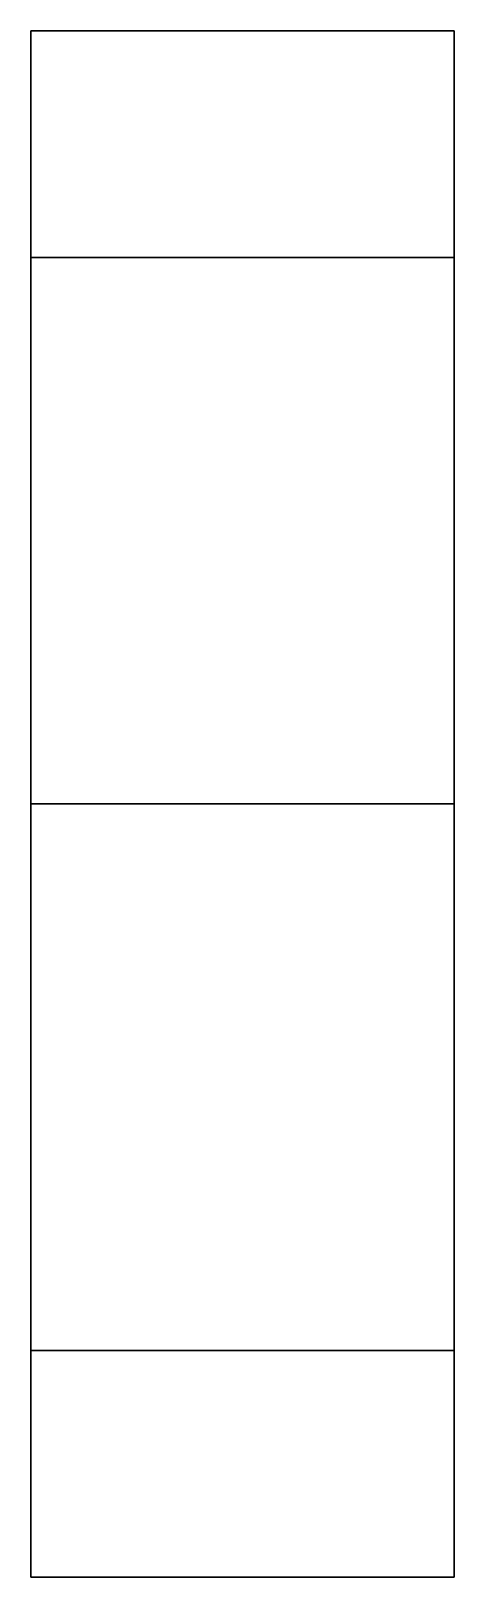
# Model space of a CAD drawing. Extents: x -0.91 to 0.91, y -0.42 to 0.42.
# Drawn here: x -0.91 to -0.68, y -0.42 to 0.42 of the extents above.
import ezdxf

# ---------------------------------------------------------------- set-up
doc = ezdxf.new("R2010")
doc.units = 0
doc.layers.add('WHEELS', color=2, linetype='CONTINUOUS')

msp = doc.modelspace()

# ---------------------------------------------------------------- linework, layer by layer
at = {"layer": 'WHEELS'}
for points in [[(-0.91, 0.42), (-0.91, 0.29698, 0.29698), (-0.68, 0.29698, 0.29698), (-0.68, 0.42)], [(-0.91, 0.29698, -0.29698), (-0.91, 0, 0.42), (-0.91, 0.29698, 0.29698), (-0.91, 0.42)], [(-0.91, 0.29698, -0.29698), (-0.91, 0.42), (-0.68, 0.42), (-0.68, 0.29698, -0.29698)], [(-0.68, 0.29698, 0.29698), (-0.68, 0, 0.42), (-0.68, -0.29698, 0.29698), (-0.68, 0.42)], [(-0.68, 0.42), (-0.68, -0.29698, 0.29698), (-0.68, -0.42), (-0.68, 0.29698, -0.29698)], [(-0.91, 0, -0.42), (-0.91, -0.29698, 0.29698), (-0.91, 0, 0.42), (-0.91, 0.29698, -0.29698)], [(-0.91, 0, -0.42), (-0.91, 0.29698, -0.29698), (-0.68, 0.29698, -0.29698), (-0.68, 0, -0.42)], [(-0.91, 0.29698, 0.29698), (-0.91, 0, 0.42), (-0.68, 0, 0.42), (-0.68, 0.29698, 0.29698)], [(-0.68, 0.29698, -0.29698), (-0.68, -0.42), (-0.68, -0.29698, -0.29698), (-0.68, 0, -0.42)], [(-0.91, -0.29698, -0.29698), (-0.91, -0.42), (-0.91, -0.29698, 0.29698), (-0.91, 0, -0.42)], [(-0.91, -0.29698, -0.29698), (-0.91, 0, -0.42), (-0.68, 0, -0.42), (-0.68, -0.29698, -0.29698)], [(-0.91, 0, 0.42), (-0.91, -0.29698, 0.29698), (-0.68, -0.29698, 0.29698), (-0.68, 0, 0.42)], [(-0.91, -0.29698, 0.29698), (-0.91, -0.42), (-0.68, -0.42), (-0.68, -0.29698, 0.29698)], [(-0.91, -0.42), (-0.91, -0.29698, -0.29698), (-0.68, -0.29698, -0.29698), (-0.68, -0.42)]]:
    msp.add_3dface(points, dxfattribs=at)

doc.saveas('drawing.dxf')
